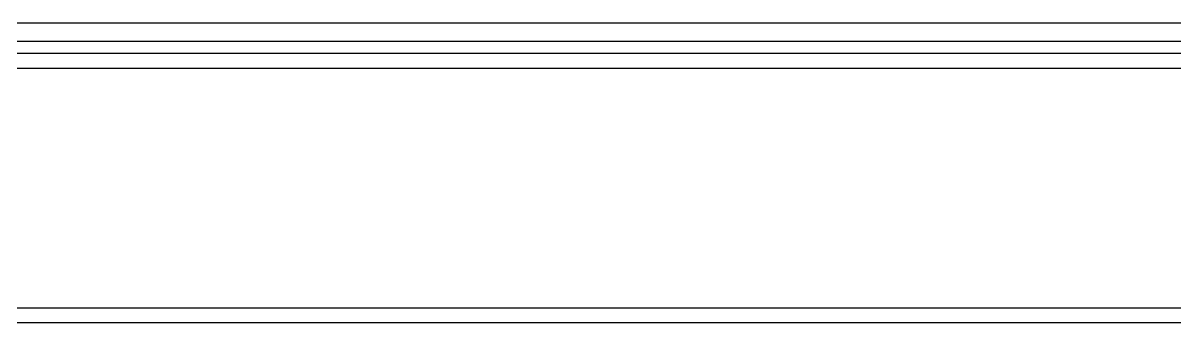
# Model space of a CAD drawing. Extents: x 69728788 to 150676229, y 20327566 to 43663798.
# Drawn here: x 75456895 to 75457770, y 20754016 to 20754243 of the extents above; entities that cross this region are included whole.
import ezdxf

# ---------------------------------------------------------------- set-up
doc = ezdxf.new("R2010")
doc.units = 0
doc.header["$LTSCALE"] = 1000
doc.header["$MEASUREMENT"] = 0
doc.layers.get('0').update_dxf_attribs({"linetype": 'CONTINUOUS'})

msp = doc.modelspace()

# ---------------------------------------------------------------- linework, layer by layer
at = {"color": 7, "linetype": 'Continuous'}
for p, q in [((75457869.59, 20754243.24), (75456530.91, 20754243.24)), ((75456512.7, 20754229.58), (75457887.8, 20754229.58)), ((75455834.26, 20754220.48), (75458566.24, 20754220.48)), ((75455834.26, 20754209.09), (75458566.24, 20754209.09)), ((75455834.26, 20754026.96), (75458566.24, 20754026.96)), ((75458566.24, 20754015.58), (75455834.26, 20754015.58))]:
    msp.add_line(p, q, dxfattribs=at)

doc.saveas('drawing.dxf')
